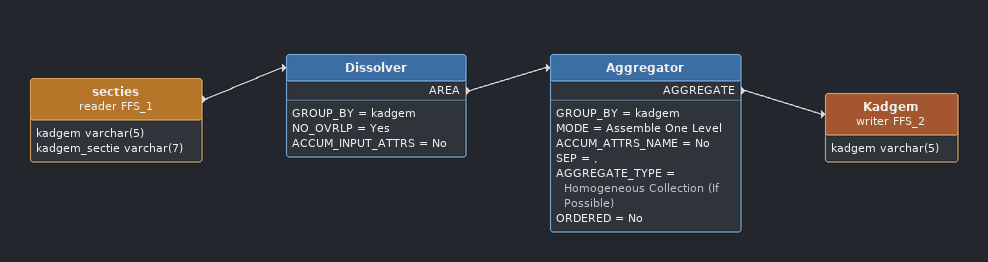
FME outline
secties (reader FFS_1)
    attributes: kadgem varchar(5), kadgem_sectie varchar(7)
    -> Dissolver
Dissolver
    GROUP_BY = kadgem
    NO_OVRLP = Yes
    ACCUM_INPUT_ATTRS = No
    AREA -> Aggregator
Aggregator
    GROUP_BY = kadgem
    MODE = Assemble One Level
    ACCUM_ATTRS_NAME = No
    SEP = ,
    AGGREGATE_TYPE = Homogeneous Collection (If Possible)
    ORDERED = No
    AGGREGATE -> Kadgem (writer FFS_2)
Kadgem (writer FFS_2)
    attributes: kadgem varchar(5)
